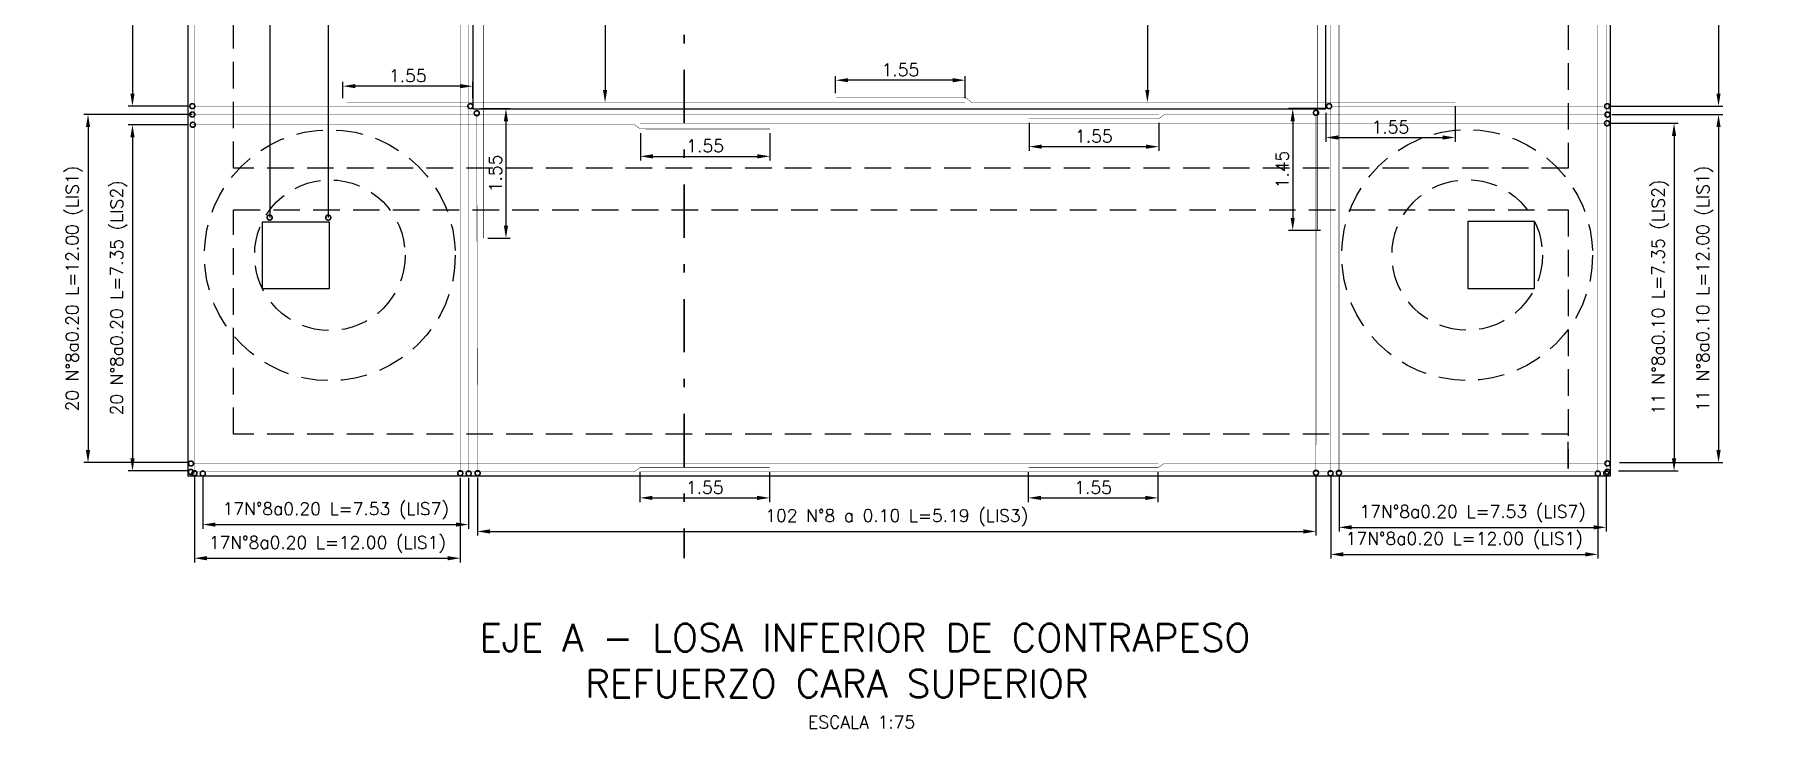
# Model space of a CAD drawing. Header units: metres. Extents: x 1080427 to 1081241, y 976768 to 977191.
# Drawn here: x 1080757.73 to 1080778.43, y 977027.81 to 977036.1 of the extents above; entities that cross this region are included whole.
import ezdxf

# ---------------------------------------------------------------- set-up
doc = ezdxf.new("R2010")
doc.units = ezdxf.units.M
doc.header["$LTSCALE"] = 25.4
doc.linetypes.add('DASHDOT', pattern=[1, 0.5, -0.25, 0, -0.25])
doc.linetypes.add('HIDDEN', pattern=[0.375, 0.25, -0.125])
for name, color, linetype in [('CONTRAPESO', 3, 'Continuous'), ('DIMCONTRAPESO', 1, 'Continuous'), ('PROY', 9, 'HIDDEN'), ('REF', 6, 'Continuous'), ('REF H', 6, 'Continuous'), ('REGL175', 7, 'Continuous')]:
    doc.layers.add(name, color=color, linetype=linetype)
doc.layers.add('COTA', color=1, linetype='Continuous', lineweight=30)
doc.layers.add('EJECONTRAPESO', color=41, linetype='DASHDOT', lineweight=30)
doc.styles.add('romans', font='romans.shx')
doc.dimstyles.new('Copy 75', dxfattribs={"dimtxt": 0.15, "dimasz": 0.15, "dimexe": 0.05, "dimexo": 0.05, "dimgap": 0.05, "dimtad": 1, "dimzin": 0, "dimdsep": 46, "dimtxsty": 'romans', "dimcen": 0.002, "dimclrd": 1, "dimclre": 1, "dimclrt": 3, "dimadec": 4, "dimazin": 0, "dimtfac": 1, "dimtofl": 0, "dimtmove": 1, "dimatfit": 3, "dimfxl": 1, "dimtolj": 1, "dimtzin": 0, "dimarcsym": 1})

# ---------------------------------------------------------------- blocks, each defined once
blk = doc.blocks.new('e1')
at = {"layer": 'REF', "ltscale": 0.1, "const_width": 0.005}
blk.add_lwpolyline([(1080763.084, 977044.369), (1080763.084, 977048.654)], dxfattribs=at)
at = {"layer": 'REF H', "ltscale": 0.1, "const_width": 0.06}
for points in [[(1080763.075, 977048.662, -1), (1080763.094, 977048.662, -1)], [(1080763.075, 977044.36, -1), (1080763.094, 977044.36, -1)]]:
    blk.add_lwpolyline(points, format="xyb", close=True, dxfattribs=at)
blk = doc.blocks.new('*D806')
at = {"layer": 'Defpoints', "color": 0, "transparency": 16777216}
for p in [(1080764.97, 977030.928), (1080766.52, 977030.928), (1080766.52, 977030.567)]:
    blk.add_point(p, dxfattribs=at)
at = {"layer": 'DIMCONTRAPESO', "color": 1, "lineweight": -2, "transparency": 16777216}
for p, q in [((1080764.97, 977030.878), (1080764.97, 977030.517)), ((1080766.52, 977030.878), (1080766.52, 977030.517)), ((1080765.12, 977030.567), (1080766.37, 977030.567))]:
    blk.add_line(p, q, dxfattribs=at)
at = {"layer": 'DIMCONTRAPESO', "color": 1, "transparency": 16777216}
for points in [[(1080765.12, 977030.592), (1080765.12, 977030.542), (1080764.97, 977030.567)], [(1080766.37, 977030.592), (1080766.37, 977030.542), (1080766.52, 977030.567)]]:
    blk.add_solid(points, dxfattribs=at)
at = {"layer": 'DIMCONTRAPESO', "color": 3, "transparency": 16777216, "insert": (1080765.745, 977030.692), "char_height": 0.15, "attachment_point": 5, "style": 'romans'}
blk.add_mtext('\\A1;1.55', dxfattribs=at)
blk = doc.blocks.new('*D802')
at = {"layer": 'Defpoints', "color": 0, "transparency": 16777216}
for p in [(1080769.614, 977030.928), (1080771.164, 977030.928), (1080771.164, 977030.567)]:
    blk.add_point(p, dxfattribs=at)
at = {"layer": 'DIMCONTRAPESO', "color": 1, "lineweight": -2, "transparency": 16777216}
for p, q in [((1080769.614, 977030.878), (1080769.614, 977030.517)), ((1080771.164, 977030.878), (1080771.164, 977030.517)), ((1080769.764, 977030.567), (1080771.014, 977030.567))]:
    blk.add_line(p, q, dxfattribs=at)
at = {"layer": 'DIMCONTRAPESO', "color": 1, "transparency": 16777216}
for points in [[(1080769.764, 977030.592), (1080769.764, 977030.542), (1080769.614, 977030.567)], [(1080771.014, 977030.592), (1080771.014, 977030.542), (1080771.164, 977030.567)]]:
    blk.add_solid(points, dxfattribs=at)
at = {"layer": 'DIMCONTRAPESO', "color": 3, "transparency": 16777216, "insert": (1080770.389, 977030.692), "char_height": 0.15, "attachment_point": 5, "style": 'romans'}
blk.add_mtext('\\A1;1.55', dxfattribs=at)
blk = doc.blocks.new('*D804')
at = {"layer": 'Defpoints', "color": 0, "transparency": 16777216}
for p in [(1080763.027, 977030.86), (1080773.054, 977030.867), (1080773.054, 977030.166)]:
    blk.add_point(p, dxfattribs=at)
at = {"layer": 'DIMCONTRAPESO', "color": 1, "lineweight": -2, "transparency": 16777216}
for p, q in [((1080763.027, 977030.81), (1080763.027, 977030.116)), ((1080773.054, 977030.817), (1080773.054, 977030.116)), ((1080763.177, 977030.166), (1080772.904, 977030.166))]:
    blk.add_line(p, q, dxfattribs=at)
at = {"layer": 'DIMCONTRAPESO', "color": 1, "transparency": 16777216}
for points in [[(1080763.177, 977030.191), (1080763.177, 977030.141), (1080763.027, 977030.166)], [(1080772.904, 977030.191), (1080772.904, 977030.141), (1080773.054, 977030.166)]]:
    blk.add_solid(points, dxfattribs=at)
at = {"layer": 'DIMCONTRAPESO', "color": 3, "transparency": 16777216, "insert": (1080768.041, 977030.33), "char_height": 0.15, "attachment_point": 5, "style": 'romans'}
blk.add_mtext('\\A1;102 N°8 a 0.10 L=5.19 (LIS3) ', dxfattribs=at)
blk = doc.blocks.new('*D816')
at = {"layer": 'Defpoints', "color": 0, "transparency": 16777216}
for p in [(1080759.617, 977043.579), (1080758.902, 977035.249), (1080759.618, 977035.249)]:
    blk.add_point(p, dxfattribs=at)
at = {"layer": 'DIMCONTRAPESO', "color": 1, "lineweight": -2, "transparency": 16777216}
for p, q in [((1080759.567, 977043.579), (1080758.852, 977043.579)), ((1080758.902, 977043.429), (1080758.902, 977035.399)), ((1080759.568, 977035.249), (1080758.852, 977035.249))]:
    blk.add_line(p, q, dxfattribs=at)
at = {"layer": 'DIMCONTRAPESO', "color": 1, "transparency": 16777216}
for points in [[(1080758.877, 977043.429), (1080758.927, 977043.429), (1080758.902, 977043.579)], [(1080758.877, 977035.399), (1080758.927, 977035.399), (1080758.902, 977035.249)]]:
    blk.add_solid(points, dxfattribs=at)
at = {"layer": 'DIMCONTRAPESO', "color": 3, "transparency": 16777216, "insert": (1080758.738, 977039.414), "char_height": 0.15, "attachment_point": 5, "rotation": 90, "style": 'romans'}
blk.add_mtext('\\A1;84 N°8 a 0.10 L=4.20 (LIS4) ', dxfattribs=at)
blk = doc.blocks.new('*D818')
at = {"layer": 'Defpoints', "color": 0, "transparency": 16777216}
for p in [(1080759.665, 977035.149), (1080758.37, 977030.989), (1080759.604, 977030.989)]:
    blk.add_point(p, dxfattribs=at)
at = {"layer": 'DIMCONTRAPESO', "color": 1, "lineweight": -2, "transparency": 16777216}
for p, q in [((1080759.615, 977035.149), (1080758.32, 977035.149)), ((1080758.37, 977034.999), (1080758.37, 977031.139)), ((1080759.554, 977030.989), (1080758.32, 977030.989))]:
    blk.add_line(p, q, dxfattribs=at)
at = {"layer": 'DIMCONTRAPESO', "color": 1, "transparency": 16777216}
for points in [[(1080758.345, 977034.999), (1080758.395, 977034.999), (1080758.37, 977035.149)], [(1080758.345, 977031.139), (1080758.395, 977031.139), (1080758.37, 977030.989)]]:
    blk.add_solid(points, dxfattribs=at)
at = {"layer": 'DIMCONTRAPESO', "color": 3, "transparency": 16777216, "insert": (1080758.206, 977033.069), "char_height": 0.15, "attachment_point": 5, "rotation": 90, "style": 'romans'}
blk.add_mtext('\\A1;20 N°8a0.20 L=12.00 (LIS1) ', dxfattribs=at)
blk = doc.blocks.new('*D817')
at = {"layer": 'Defpoints', "color": 0, "transparency": 16777216}
for p in [(1080759.623, 977035.026), (1080758.902, 977030.889), (1080759.617, 977030.889)]:
    blk.add_point(p, dxfattribs=at)
at = {"layer": 'DIMCONTRAPESO', "color": 1, "lineweight": -2, "transparency": 16777216}
for p, q in [((1080759.573, 977035.026), (1080758.852, 977035.026)), ((1080758.902, 977034.876), (1080758.902, 977031.039)), ((1080759.567, 977030.889), (1080758.852, 977030.889))]:
    blk.add_line(p, q, dxfattribs=at)
at = {"layer": 'DIMCONTRAPESO', "color": 1, "transparency": 16777216}
for points in [[(1080758.877, 977034.876), (1080758.927, 977034.876), (1080758.902, 977035.026)], [(1080758.877, 977031.039), (1080758.927, 977031.039), (1080758.902, 977030.889)]]:
    blk.add_solid(points, dxfattribs=at)
at = {"layer": 'DIMCONTRAPESO', "color": 3, "transparency": 16777216, "insert": (1080758.738, 977032.958), "char_height": 0.15, "attachment_point": 5, "rotation": 90, "style": 'romans'}
blk.add_mtext('\\A1;20 N°8a0.20 L=7.35 (LIS2) ', dxfattribs=at)
blk = doc.blocks.new('*D819')
at = {"layer": 'Defpoints', "color": 0, "transparency": 16777216}
for p in [(1080776.62, 977043.576), (1080776.502, 977035.248), (1080777.868, 977035.248)]:
    blk.add_point(p, dxfattribs=at)
at = {"layer": 'DIMCONTRAPESO', "color": 1, "lineweight": -2, "transparency": 16777216}
for p, q in [((1080776.67, 977043.576), (1080777.918, 977043.576)), ((1080777.868, 977043.426), (1080777.868, 977035.398)), ((1080776.552, 977035.248), (1080777.918, 977035.248))]:
    blk.add_line(p, q, dxfattribs=at)
at = {"layer": 'DIMCONTRAPESO', "color": 1, "transparency": 16777216}
for points in [[(1080777.843, 977043.426), (1080777.893, 977043.426), (1080777.868, 977043.576)], [(1080777.843, 977035.398), (1080777.893, 977035.398), (1080777.868, 977035.248)]]:
    blk.add_solid(points, dxfattribs=at)
at = {"layer": 'DIMCONTRAPESO', "color": 3, "transparency": 16777216, "insert": (1080777.703, 977039.412), "char_height": 0.15, "attachment_point": 5, "rotation": 90, "style": 'romans'}
blk.add_mtext('\\A1;84 N°8 a 0.10 L=4.20 (LIS4) ', dxfattribs=at)
blk = doc.blocks.new('*D820')
at = {"layer": 'Defpoints', "color": 0, "transparency": 16777216}
for p in [(1080776.54, 977035.149), (1080776.634, 977030.989), (1080777.868, 977030.989)]:
    blk.add_point(p, dxfattribs=at)
at = {"layer": 'DIMCONTRAPESO', "color": 1, "lineweight": -2, "transparency": 16777216}
for p, q in [((1080776.59, 977035.149), (1080777.918, 977035.149)), ((1080777.868, 977034.999), (1080777.868, 977031.139)), ((1080776.684, 977030.989), (1080777.918, 977030.989))]:
    blk.add_line(p, q, dxfattribs=at)
at = {"layer": 'DIMCONTRAPESO', "color": 1, "transparency": 16777216}
for points in [[(1080777.843, 977034.999), (1080777.893, 977034.999), (1080777.868, 977035.149)], [(1080777.843, 977031.139), (1080777.893, 977031.139), (1080777.868, 977030.989)]]:
    blk.add_solid(points, dxfattribs=at)
at = {"layer": 'DIMCONTRAPESO', "color": 3, "transparency": 16777216, "insert": (1080777.704, 977033.069), "char_height": 0.15, "attachment_point": 5, "rotation": 90, "style": 'romans'}
blk.add_mtext('\\A1;11 N°8a0.10 L=12.00 (LIS1) ', dxfattribs=at)
blk = doc.blocks.new('*D821')
at = {"layer": 'Defpoints', "color": 0, "transparency": 16777216}
for p in [(1080776.535, 977035.044), (1080776.621, 977030.889), (1080777.336, 977030.889)]:
    blk.add_point(p, dxfattribs=at)
at = {"layer": 'DIMCONTRAPESO', "color": 1, "lineweight": -2, "transparency": 16777216}
for p, q in [((1080776.585, 977035.044), (1080777.386, 977035.044)), ((1080777.336, 977034.894), (1080777.336, 977031.039)), ((1080776.671, 977030.889), (1080777.386, 977030.889))]:
    blk.add_line(p, q, dxfattribs=at)
at = {"layer": 'DIMCONTRAPESO', "color": 1, "transparency": 16777216}
for points in [[(1080777.311, 977034.894), (1080777.361, 977034.894), (1080777.336, 977035.044)], [(1080777.311, 977031.039), (1080777.361, 977031.039), (1080777.336, 977030.889)]]:
    blk.add_solid(points, dxfattribs=at)
at = {"layer": 'DIMCONTRAPESO', "color": 3, "transparency": 16777216, "insert": (1080777.172, 977032.967), "char_height": 0.15, "attachment_point": 5, "rotation": 90, "style": 'romans'}
blk.add_mtext('\\A1;11 N°8a0.10 L=7.35 (LIS2) ', dxfattribs=at)
blk = doc.blocks.new('*D923')
at = {"layer": 'Defpoints', "color": 0, "transparency": 16777216}
for p in [(1080763.024, 977035.219), (1080763.101, 977033.671), (1080763.368, 977033.671)]:
    blk.add_point(p, dxfattribs=at)
at = {"layer": 'DIMCONTRAPESO', "color": 1, "lineweight": -2, "transparency": 16777216}
for p, q in [((1080763.074, 977035.219), (1080763.418, 977035.219)), ((1080763.368, 977035.069), (1080763.368, 977033.821)), ((1080763.151, 977033.671), (1080763.418, 977033.671))]:
    blk.add_line(p, q, dxfattribs=at)
at = {"layer": 'DIMCONTRAPESO', "color": 1, "transparency": 16777216}
for points in [[(1080763.343, 977035.069), (1080763.393, 977035.069), (1080763.368, 977035.219)], [(1080763.343, 977033.821), (1080763.393, 977033.821), (1080763.368, 977033.671)]]:
    blk.add_solid(points, dxfattribs=at)
at = {"layer": 'DIMCONTRAPESO', "color": 3, "transparency": 16777216, "insert": (1080763.243, 977034.445), "char_height": 0.15, "attachment_point": 5, "rotation": 90, "style": 'romans'}
blk.add_mtext('\\A1;1.55', dxfattribs=at)
blk = doc.blocks.new('*D924')
at = {"layer": 'Defpoints', "color": 0, "transparency": 16777216}
for p in [(1080773.212, 977035.219), (1080772.776, 977033.764), (1080773.159, 977033.764)]:
    blk.add_point(p, dxfattribs=at)
at = {"layer": 'DIMCONTRAPESO', "color": 1, "lineweight": -2, "transparency": 16777216}
for p, q in [((1080773.162, 977035.219), (1080772.726, 977035.219)), ((1080772.776, 977035.069), (1080772.776, 977033.914)), ((1080773.109, 977033.764), (1080772.726, 977033.764))]:
    blk.add_line(p, q, dxfattribs=at)
at = {"layer": 'DIMCONTRAPESO', "color": 1, "transparency": 16777216}
for points in [[(1080772.751, 977035.069), (1080772.801, 977035.069), (1080772.776, 977035.219)], [(1080772.751, 977033.914), (1080772.801, 977033.914), (1080772.776, 977033.764)]]:
    blk.add_solid(points, dxfattribs=at)
at = {"layer": 'DIMCONTRAPESO', "color": 3, "transparency": 16777216, "insert": (1080772.651, 977034.491), "char_height": 0.15, "attachment_point": 5, "rotation": 90, "style": 'romans'}
blk.add_mtext('\\A1;1.45', dxfattribs=at)
blk = doc.blocks.new('*D928')
at = {"layer": 'COTA', "color": 1, "lineweight": -2, "transparency": 16777216}
for p, q in [((1080761.418, 977035.343), (1080761.418, 977035.538)), ((1080762.97, 977035.343), (1080762.97, 977035.538)), ((1080762.82, 977035.488), (1080761.568, 977035.488))]:
    blk.add_line(p, q, dxfattribs=at)
at = {"layer": 'COTA', "color": 1, "transparency": 16777216}
for points in [[(1080761.568, 977035.513), (1080761.568, 977035.463), (1080761.418, 977035.488)], [(1080762.82, 977035.513), (1080762.82, 977035.463), (1080762.97, 977035.488)]]:
    blk.add_solid(points, dxfattribs=at)
at = {"layer": 'Defpoints', "color": 0, "transparency": 16777216}
for p in [(1080761.418, 977035.488), (1080761.418, 977035.293), (1080762.97, 977035.293)]:
    blk.add_point(p, dxfattribs=at)
at = {"layer": 'COTA', "color": 3, "transparency": 16777216, "insert": (1080762.194, 977035.613), "char_height": 0.15, "attachment_point": 5, "style": 'romans'}
blk.add_mtext('\\A1;1.55', dxfattribs=at)
blk = doc.blocks.new('*D929')
at = {"layer": 'COTA', "color": 1, "lineweight": -2, "transparency": 16777216}
for p, q in [((1080773.17, 977035.169), (1080773.17, 977034.824)), ((1080774.718, 977035.243), (1080774.718, 977034.824)), ((1080773.32, 977034.874), (1080774.568, 977034.874))]:
    blk.add_line(p, q, dxfattribs=at)
at = {"layer": 'COTA', "color": 1, "transparency": 16777216}
for points in [[(1080773.32, 977034.899), (1080773.32, 977034.849), (1080773.17, 977034.874)], [(1080774.568, 977034.899), (1080774.568, 977034.849), (1080774.718, 977034.874)]]:
    blk.add_solid(points, dxfattribs=at)
at = {"layer": 'Defpoints', "color": 0, "transparency": 16777216}
for p in [(1080773.17, 977035.219), (1080774.718, 977035.293), (1080774.718, 977034.874)]:
    blk.add_point(p, dxfattribs=at)
at = {"layer": 'COTA', "color": 3, "transparency": 16777216, "insert": (1080773.944, 977034.999), "char_height": 0.15, "attachment_point": 5, "style": 'romans'}
blk.add_mtext('\\A1;1.55', dxfattribs=at)
blk = doc.blocks.new('E2')
at = {"layer": 'REF', "ltscale": 0.1, "const_width": 0.005}
blk.add_lwpolyline([(1080759.636, 977034.558), (1080762.933, 977034.558)], dxfattribs=at)
at = {"layer": 'REF H', "ltscale": 0.1, "const_width": 0.06}
for points in [[(1080759.608, 977034.558, 1), (1080759.627, 977034.558, 1)], [(1080762.933, 977034.558, 1), (1080762.952, 977034.558, 1)]]:
    blk.add_lwpolyline(points, format="xyb", close=True, dxfattribs=at)
blk = doc.blocks.new('*D938')
at = {"layer": 'COTA', "color": 1, "lineweight": -2, "transparency": 16777216}
blk.add_line((1080771.038, 977043.383), (1080771.038, 977035.443), dxfattribs=at)
at = {"layer": 'COTA', "color": 1, "transparency": 16777216}
for points in [[(1080771.013, 977043.383), (1080771.063, 977043.383), (1080771.038, 977043.533)], [(1080771.013, 977035.443), (1080771.063, 977035.443), (1080771.038, 977035.293)]]:
    blk.add_solid(points, dxfattribs=at)
at = {"layer": 'Defpoints', "color": 0, "transparency": 16777216}
for p in [(1080771.038, 977043.533), (1080771.038, 977035.293), (1080771.038, 977035.293)]:
    blk.add_point(p, dxfattribs=at)
at = {"layer": 'COTA', "color": 3, "transparency": 16777216, "insert": (1080770.874, 977039.413), "char_height": 0.15, "attachment_point": 5, "rotation": 90, "style": 'romans'}
blk.add_mtext('\\A1;83 N°8 a 0.10 L=7.45 (LIS5) ', dxfattribs=at)
blk = doc.blocks.new('*D940')
at = {"layer": 'COTA', "color": 1, "lineweight": -2, "transparency": 16777216}
blk.add_line((1080764.553, 977043.383), (1080764.553, 977035.443), dxfattribs=at)
at = {"layer": 'COTA', "color": 1, "transparency": 16777216}
for points in [[(1080764.528, 977043.383), (1080764.578, 977043.383), (1080764.553, 977043.533)], [(1080764.528, 977035.443), (1080764.578, 977035.443), (1080764.553, 977035.293)]]:
    blk.add_solid(points, dxfattribs=at)
at = {"layer": 'Defpoints', "color": 0, "transparency": 16777216}
for p in [(1080764.553, 977043.533), (1080764.553, 977035.293), (1080764.553, 977035.293)]:
    blk.add_point(p, dxfattribs=at)
at = {"layer": 'COTA', "color": 3, "transparency": 16777216, "insert": (1080764.389, 977039.413), "char_height": 0.15, "attachment_point": 5, "rotation": 90, "style": 'romans'}
blk.add_mtext('\\A1;83 N°8 a 0.10 L=7.45 (LIS5) ', dxfattribs=at)
blk = doc.blocks.new('*D941')
at = {"layer": 'COTA', "color": 1, "lineweight": -2, "transparency": 16777216}
for p, q in [((1080764.975, 977034.926), (1080764.975, 977034.599)), ((1080766.525, 977034.926), (1080766.525, 977034.599)), ((1080765.125, 977034.649), (1080766.375, 977034.649))]:
    blk.add_line(p, q, dxfattribs=at)
at = {"layer": 'COTA', "color": 1, "transparency": 16777216}
for points in [[(1080765.125, 977034.674), (1080765.125, 977034.624), (1080764.975, 977034.649)], [(1080766.375, 977034.674), (1080766.375, 977034.624), (1080766.525, 977034.649)]]:
    blk.add_solid(points, dxfattribs=at)
at = {"layer": 'Defpoints', "color": 0, "transparency": 16777216}
for p in [(1080764.975, 977034.976), (1080766.525, 977034.976), (1080766.525, 977034.649)]:
    blk.add_point(p, dxfattribs=at)
at = {"layer": 'COTA', "color": 3, "transparency": 16777216, "insert": (1080765.75, 977034.774), "char_height": 0.15, "attachment_point": 5, "style": 'romans'}
blk.add_mtext('\\A1;1.55', dxfattribs=at)
blk = doc.blocks.new('*D942')
at = {"layer": 'COTA', "color": 1, "lineweight": -2, "transparency": 16777216}
for p, q in [((1080769.623, 977035.048), (1080769.623, 977034.715)), ((1080771.173, 977035.049), (1080771.173, 977034.715)), ((1080769.773, 977034.765), (1080771.023, 977034.765))]:
    blk.add_line(p, q, dxfattribs=at)
at = {"layer": 'COTA', "color": 1, "transparency": 16777216}
for points in [[(1080769.773, 977034.79), (1080769.773, 977034.74), (1080769.623, 977034.765)], [(1080771.023, 977034.79), (1080771.023, 977034.74), (1080771.173, 977034.765)]]:
    blk.add_solid(points, dxfattribs=at)
at = {"layer": 'Defpoints', "color": 0, "transparency": 16777216}
for p in [(1080769.623, 977035.098), (1080771.173, 977035.099), (1080771.173, 977034.765)]:
    blk.add_point(p, dxfattribs=at)
at = {"layer": 'COTA', "color": 3, "transparency": 16777216, "insert": (1080770.398, 977034.89), "char_height": 0.15, "attachment_point": 5, "style": 'romans'}
blk.add_mtext('\\A1;1.55', dxfattribs=at)
blk = doc.blocks.new('*D944')
at = {"layer": 'COTA', "color": 1, "lineweight": -2, "transparency": 16777216}
for p, q in [((1080767.31, 977035.403), (1080767.31, 977035.609)), ((1080768.71, 977035.559), (1080767.46, 977035.559)), ((1080768.86, 977035.343), (1080768.86, 977035.609))]:
    blk.add_line(p, q, dxfattribs=at)
at = {"layer": 'COTA', "color": 1, "transparency": 16777216}
for points in [[(1080767.46, 977035.584), (1080767.46, 977035.534), (1080767.31, 977035.559)], [(1080768.71, 977035.584), (1080768.71, 977035.534), (1080768.86, 977035.559)]]:
    blk.add_solid(points, dxfattribs=at)
at = {"layer": 'Defpoints', "color": 0, "transparency": 16777216}
for p in [(1080767.31, 977035.559), (1080767.31, 977035.353), (1080768.86, 977035.293)]:
    blk.add_point(p, dxfattribs=at)
at = {"layer": 'COTA', "color": 3, "transparency": 16777216, "insert": (1080768.085, 977035.684), "char_height": 0.15, "attachment_point": 5, "style": 'romans'}
blk.add_mtext('\\A1;1.55', dxfattribs=at)
blk = doc.blocks.new('*D950')
at = {"layer": 'COTA', "color": 1, "lineweight": -2, "transparency": 16777216}
for p, q in [((1080759.743, 977030.825), (1080759.743, 977030.198)), ((1080762.921, 977030.808), (1080762.921, 977030.198)), ((1080759.893, 977030.248), (1080762.771, 977030.248))]:
    blk.add_line(p, q, dxfattribs=at)
at = {"layer": 'COTA', "color": 1, "transparency": 16777216}
for points in [[(1080759.893, 977030.273), (1080759.893, 977030.223), (1080759.743, 977030.248)], [(1080762.771, 977030.273), (1080762.771, 977030.223), (1080762.921, 977030.248)]]:
    blk.add_solid(points, dxfattribs=at)
at = {"layer": 'Defpoints', "color": 0, "transparency": 16777216}
for p in [(1080759.743, 977030.875), (1080762.921, 977030.858), (1080762.921, 977030.248)]:
    blk.add_point(p, dxfattribs=at)
at = {"layer": 'COTA', "color": 3, "transparency": 16777216, "insert": (1080761.332, 977030.413), "char_height": 0.15, "attachment_point": 5, "rotation": 359.9992, "style": 'romans'}
blk.add_mtext('\\A1;17N°8a0.20 L=7.53 (LIS7) ', dxfattribs=at)
blk = doc.blocks.new('*D951')
at = {"layer": 'COTA', "color": 1, "lineweight": -2, "transparency": 16777216}
for p, q in [((1080759.643, 977030.821), (1080759.643, 977029.796)), ((1080762.821, 977030.807), (1080762.821, 977029.796)), ((1080759.793, 977029.846), (1080762.671, 977029.846))]:
    blk.add_line(p, q, dxfattribs=at)
at = {"layer": 'COTA', "color": 1, "transparency": 16777216}
for points in [[(1080759.793, 977029.871), (1080759.793, 977029.821), (1080759.643, 977029.846)], [(1080762.671, 977029.871), (1080762.671, 977029.821), (1080762.821, 977029.846)]]:
    blk.add_solid(points, dxfattribs=at)
at = {"layer": 'Defpoints', "color": 0, "transparency": 16777216}
for p in [(1080759.643, 977030.871), (1080762.821, 977030.857), (1080762.821, 977029.846)]:
    blk.add_point(p, dxfattribs=at)
at = {"layer": 'COTA', "color": 3, "transparency": 16777216, "insert": (1080761.232, 977030.01), "char_height": 0.15, "attachment_point": 5, "rotation": 359.9992, "style": 'romans'}
blk.add_mtext('\\A1;17N°8a0.20 L=12.00 (LIS1) ', dxfattribs=at)
blk = doc.blocks.new('*D948')
at = {"layer": 'COTA', "color": 1, "lineweight": -2, "transparency": 16777216}
for p, q in [((1080773.33, 977030.823), (1080773.33, 977030.165)), ((1080776.524, 977030.821), (1080776.524, 977030.165)), ((1080773.48, 977030.215), (1080776.374, 977030.215))]:
    blk.add_line(p, q, dxfattribs=at)
at = {"layer": 'COTA', "color": 1, "transparency": 16777216}
for points in [[(1080773.48, 977030.24), (1080773.48, 977030.19), (1080773.33, 977030.215)], [(1080776.374, 977030.24), (1080776.374, 977030.19), (1080776.524, 977030.215)]]:
    blk.add_solid(points, dxfattribs=at)
at = {"layer": 'Defpoints', "color": 0, "transparency": 16777216}
for p in [(1080773.33, 977030.873), (1080776.524, 977030.871), (1080776.524, 977030.215)]:
    blk.add_point(p, dxfattribs=at)
at = {"layer": 'COTA', "color": 3, "transparency": 16777216, "insert": (1080774.927, 977030.379), "char_height": 0.15, "attachment_point": 5, "rotation": 359.9992, "style": 'romans'}
blk.add_mtext('\\A1;17N°8a0.20 L=7.53 (LIS7) ', dxfattribs=at)
blk = doc.blocks.new('*D949')
at = {"layer": 'COTA', "color": 1, "lineweight": -2, "transparency": 16777216}
for p, q in [((1080773.23, 977030.82), (1080773.23, 977029.842)), ((1080776.424, 977030.825), (1080776.424, 977029.842)), ((1080773.38, 977029.892), (1080776.274, 977029.892))]:
    blk.add_line(p, q, dxfattribs=at)
at = {"layer": 'COTA', "color": 1, "transparency": 16777216}
for points in [[(1080773.38, 977029.917), (1080773.38, 977029.867), (1080773.23, 977029.892)], [(1080776.274, 977029.917), (1080776.274, 977029.867), (1080776.424, 977029.892)]]:
    blk.add_solid(points, dxfattribs=at)
at = {"layer": 'Defpoints', "color": 0, "transparency": 16777216}
for p in [(1080773.23, 977030.87), (1080776.424, 977030.875), (1080776.424, 977029.892)]:
    blk.add_point(p, dxfattribs=at)
at = {"layer": 'COTA', "color": 3, "transparency": 16777216, "insert": (1080774.827, 977030.056), "char_height": 0.15, "attachment_point": 5, "rotation": 359.9992, "style": 'romans'}
blk.add_mtext('\\A1;17N°8a0.20 L=12.00 (LIS1) ', dxfattribs=at)

msp = doc.modelspace()

# ---------------------------------------------------------------- linework, layer by layer
at = {"layer": 'CONTRAPESO'}
for points in [[(1080759.567636, 977048.00955), (1080759.567636, 977048.00955), (1080776.570363, 977048.00955), (1080776.570411, 977030.828405), (1080759.56768, 977030.828405), (1080759.567636, 977048.00955)], [(1080773.168799, 977043.623897), (1080762.970398, 977043.624446), (1080762.970398, 977035.218597), (1080773.170171, 977035.218597), (1080773.168799, 977043.623897)]]:
    msp.add_lwpolyline(points, dxfattribs=at)
for points in [[(1080760.45546, 977033.867248), (1080761.25546, 977033.867248), (1080761.25546, 977033.067248), (1080760.45546, 977033.067248)], [(1080775.668415, 977033.869551), (1080774.868415, 977033.869551), (1080774.868415, 977033.069551), (1080775.668415, 977033.069551)]]:
    msp.add_lwpolyline(points, close=True, dxfattribs=at)
at = {"layer": 'EJECONTRAPESO', "ltscale": 0.05}
msp.add_lwpolyline([(1080765.497552, 977049.38197), (1080765.497599, 977029.844956)], dxfattribs=at)
at = {"layer": 'PROY', "color": 252, "ltscale": 0.05}
msp.add_lwpolyline([(1080759.567636, 977048.00955), (1080776.570367, 977048.00955), (1080776.570367, 977030.827608), (1080759.567636, 977030.828608)], close=True, dxfattribs=at)
at = {"layer": 'PROY', "color": 250, "ltscale": 0.05}
msp.add_lwpolyline([(1080760.110367, 977034.508608), (1080760.110367, 977044.334456), (1080776.070367, 977044.334456), (1080776.070367, 977034.508608)], close=True, dxfattribs=at)
msp.add_lwpolyline([(1080776.070367, 977030.918154), (1080776.070367, 977031.328108), (1080760.110367, 977031.328108), (1080760.110367, 977034.008608), (1080776.070367, 977034.008608), (1080776.070367, 977030.918154)], dxfattribs=at)
for centre, radius in [((1080761.261686, 977033.467248), 1.5), ((1080774.862189, 977033.469551), 1.5), ((1080761.261686, 977033.467248), 0.9), ((1080774.862189, 977033.469551), 0.9)]:
    msp.add_circle(centre, radius, dxfattribs=at)
at = {"layer": 'REF', "ltscale": 0.1}
for p, q in [((1080760.542401, 977044.866327), (1080760.54239, 977033.917248)), ((1080761.242703, 977044.866318), (1080761.242692, 977033.917239))]:
    msp.add_line(p, q, dxfattribs=at)
at = {"layer": 'REF', "ltscale": 0.1, "const_width": 0.005}
for points in [[(1080773.070466, 977045.169988), (1080773.070466, 977034.482764), (1080773.070466, 977033.763713)], [(1080762.921132, 977030.869893), (1080762.921085, 977041.619083)], [(1080773.230857, 977030.869893), (1080773.230905, 977041.619083)], [(1080776.424392, 977030.869893), (1080776.42444, 977041.619083)], [(1080763.178425, 977040.216158), (1080763.178766, 977038.666378), (1080763.100868, 977038.595475), (1080763.101355, 977033.670622)], [(1080762.870065, 977038.764301), (1080762.870406, 977037.214521), (1080762.820516, 977037.143617), (1080762.821135, 977030.878608)], [(1080773.280027, 977038.764301), (1080773.279686, 977037.214521), (1080773.329577, 977037.143617), (1080773.328958, 977030.878608)], [(1080776.47546, 977038.764301), (1080776.475119, 977037.214521), (1080776.525009, 977037.143617), (1080776.52439, 977030.878608)], [(1080759.709151, 977037.966451), (1080759.709492, 977036.416671), (1080759.642114, 977036.345768), (1080759.642733, 977030.080758)], [(1080767.314761, 977035.353425), (1080768.864629, 977035.35367), (1080768.935522, 977035.293377), (1080774.718992, 977035.293377)], [(1080759.622611, 977035.149084), (1080771.172614, 977035.148801)], [(1080761.460398, 977035.293377), (1080768.859695, 977035.293377)], [(1080769.622728, 977035.09847), (1080771.172596, 977035.098715), (1080771.243489, 977035.148622), (1080776.533947, 977035.148622)], [(1080766.525222, 977034.976145), (1080764.975354, 977034.97639), (1080764.904461, 977035.026296), (1080759.622608, 977035.026296)], [(1080776.535428, 977035.044453), (1080764.975336, 977035.04417)], [(1080759.617684, 977030.978689), (1080771.167687, 977030.978405)], [(1080769.6178, 977030.928254), (1080771.167669, 977030.928499), (1080771.238562, 977030.978405), (1080776.520414, 977030.978405)], [(1080766.520294, 977030.928254), (1080764.970426, 977030.928499), (1080764.899533, 977030.878405), (1080759.617681, 977030.878405)], [(1080776.543018, 977030.878689), (1080764.970408, 977030.878405)]]:
    msp.add_lwpolyline(points, dxfattribs=at)
at = {"layer": 'REF H', "ltscale": 0.1, "const_width": 0.06}
for points in [[(1080759.60776, 977035.149084, 1), (1080759.62681, 977035.149084, 1)], [(1080776.530256, 977035.148622, 1), (1080776.549306, 977035.148622, 1)], [(1080759.613083, 977035.026296, 1), (1080759.632133, 977035.026296, 1)], [(1080776.525903, 977035.044453, 1), (1080776.544953, 977035.044453, 1)], [(1080760.532865, 977033.917248, 1), (1080760.551915, 977033.917248, 1)], [(1080761.233167, 977033.917248, 1), (1080761.252217, 977033.917248, 1)], [(1080759.591734, 977030.978238, 1), (1080759.610784, 977030.978238, 1)], [(1080776.530303, 977030.978405, 1), (1080776.549353, 977030.978405, 1)], [(1080759.590625, 977030.877632, 1), (1080759.609675, 977030.877632, 1)], [(1080759.633208, 977030.862091, 1), (1080759.652258, 977030.862091, 1)], [(1080759.733218, 977030.858211, -1), (1080759.752268, 977030.858211, -1)], [(1080762.812066, 977030.862091, 1), (1080762.831116, 977030.862091, 1)], [(1080762.912454, 977030.858211, -1), (1080762.931504, 977030.858211, -1)], [(1080773.237771, 977030.861918, 1), (1080773.218721, 977030.861918, 1)], [(1080773.338159, 977030.865798, -1), (1080773.319109, 977030.865798, -1)], [(1080776.433905, 977030.858211, 1), (1080776.414855, 977030.858211, 1)], [(1080776.533915, 977030.862091, -1), (1080776.514865, 977030.862091, -1)], [(1080776.530306, 977030.878687, 1), (1080776.549356, 977030.878687, 1)]]:
    msp.add_lwpolyline(points, format="xyb", close=True, dxfattribs=at)

# ---------------------------------------------------------------- block references
at = {"layer": 'COTA', "color": 2}
for p in [(0, 0.690451), (13.593738, 0.690489)]:
    msp.add_blockref('E2', p, dxfattribs=at)
at = {"layer": 'DIMCONTRAPESO', "color": 2, "xscale": -1}
for p, rotation in [((-2274.670387, 1951557.554842), 180.1335595655922), ((108.466161, 1954188.469835), 179.9942243322539)]:
    msp.add_blockref('e1', p, dxfattribs=dict(at, rotation=rotation))

# ---------------------------------------------------------------- texts
at = {"layer": 'REGL175', "insert": (1080761.368024, 977029.062713), "char_height": 0.33, "width": 12.63271454, "attachment_point": 1, "style": 'romans'}
msp.add_mtext('\\pi1.6815;{\\C0;EJE A - LOSA INFERIOR DE CONTRAPESO\\P\\pi2.9456;REFUERZO CARA SUPERIOR\\P\\pi5.6128;\\H0.45455x;\\C3;ESCALA 1:75}', dxfattribs=at)

# ---------------------------------------------------------------- dimensions: what is measured, and where the dimension line sits
at = {"layer": 'COTA', "color": 2}
for base, p1, p2, angle, text, picture, middle in [((1080764.553284, 977035.293377), (1080764.553284, 977043.532898), (1080764.553284, 977035.293377), 90, '83 N°8 a 0.10 L=7.45 (LIS5) ', '*D940', (1080764.388998, 977039.413137)), ((1080771.038053, 977035.293377), (1080771.038053, 977043.532898), (1080771.038053, 977035.293377), 90, '83 N°8 a 0.10 L=7.45 (LIS5) ', '*D938', (1080770.873767, 977039.413137)), ((1080762.920975, 977030.248236), (1080759.742567, 977030.874817), (1080762.920984, 977030.85812), 359.9992122, '17N°8a0.20 L=7.53 (LIS7) ', '*D950', (1080761.331769, 977030.412543)), ((1080776.524302, 977030.214884), (1080773.329785, 977030.873395), (1080776.524311, 977030.870706), 359.9992122, '17N°8a0.20 L=7.53 (LIS7) ', '*D948', (1080774.927041, 977030.379192))]:
    dim = msp.add_linear_dim(base=base, p1=p1, p2=p2, angle=angle, text=text, dimstyle='Copy 75', dxfattribs=at)
    dim.commit()
    dim.dimension.update_dxf_attribs({"geometry": picture, "text_midpoint": middle})
for base, p1, p2, picture, middle in [((1080767.30974, 977035.559042), (1080768.859695, 977035.293377), (1080767.30974, 977035.353424), '*D944', (1080768.084718, 977035.684042)), ((1080761.417582, 977035.487843), (1080762.970398, 977035.293377), (1080761.417582, 977035.293377), '*D928', (1080762.19399, 977035.612843)), ((1080774.717716, 977034.873861), (1080773.170171, 977035.218599), (1080774.717716, 977035.293377), '*D929', (1080773.943944, 977034.998861)), ((1080766.525222, 977034.64933), (1080764.975354, 977034.97639), (1080766.525222, 977034.976145), '*D941', (1080765.750288, 977034.77433)), ((1080771.172596, 977034.765412), (1080769.622728, 977035.09847), (1080771.172596, 977035.098715), '*D942', (1080770.397662, 977034.890412))]:
    dim = msp.add_linear_dim(base=base, p1=p1, p2=p2, dimstyle='Copy 75', dxfattribs=at)
    dim.commit()
    dim.dimension.update_dxf_attribs({"geometry": picture, "text_midpoint": middle})
for base, p1, p2, picture, middle in [((1080762.82098, 977029.845706), (1080759.642577, 977030.870938), (1080762.820994, 977030.857361), '*D951', (1080761.231771, 977029.845727)), ((1080776.424307, 977029.892087), (1080773.229795, 977030.869516), (1080776.424321, 977030.874588), '*D949', (1080774.827044, 977029.892109))]:
    dim = msp.add_linear_dim(base=base, p1=p1, p2=p2, angle=359.9992122, text='17N°8a0.20 L=12.00 (LIS1) ', dimstyle='Copy 75', dxfattribs=at)
    dim.commit()
    dim.dimension.update_dxf_attribs({"geometry": picture, "text_midpoint": middle, "dimtype": 160})
at = {"layer": 'DIMCONTRAPESO', "color": 2}
for base, p1, p2, picture, middle in [((1080758.902376, 977035.248958), (1080759.617301, 977043.578998), (1080759.617636, 977035.248958), '*D816', (1080758.738091, 977039.413978)), ((1080777.867739, 977035.248456), (1080776.620449, 977043.575785), (1080776.50224, 977035.248456), '*D819', (1080777.703454, 977039.41212))]:
    dim = msp.add_linear_dim(base=base, p1=p1, p2=p2, angle=90, text='84 N°8 a 0.10 L=4.20 (LIS4) ', dimstyle='Copy 75', dxfattribs=at)
    dim.commit()
    dim.dimension.update_dxf_attribs({"geometry": picture, "text_midpoint": middle})
for base, p1, p2, text, picture, middle in [((1080758.370042, 977030.989343), (1080759.66487, 977035.149083), (1080759.603589, 977030.989343), '20 N°8a0.20 L=12.00 (LIS1) ', '*D818', (1080758.370042, 977033.069213)), ((1080777.868028, 977030.989343), (1080776.539781, 977035.148622), (1080776.634481, 977030.989343), '11 N°8a0.10 L=12.00 (LIS1) ', '*D820', (1080777.868028, 977033.068982)), ((1080758.902183, 977030.88906), (1080759.622608, 977035.026296), (1080759.61733, 977030.88906), '20 N°8a0.20 L=7.35 (LIS2) ', '*D817', (1080758.902183, 977032.957678)), ((1080777.335887, 977030.88906), (1080776.535428, 977035.044453), (1080776.620741, 977030.88906), '11 N°8a0.10 L=7.35 (LIS2) ', '*D821', (1080777.335887, 977032.966757))]:
    dim = msp.add_linear_dim(base=base, p1=p1, p2=p2, angle=90, text=text, dimstyle='Copy 75', dxfattribs=at)
    dim.commit()
    dim.dimension.update_dxf_attribs({"geometry": picture, "text_midpoint": middle, "dimtype": 160})
for base, p1, p2, picture, middle in [((1080763.367947, 977033.670622), (1080763.023824, 977035.218516), (1080763.101355, 977033.670622), '*D923', (1080763.242947, 977034.444569)), ((1080772.775685, 977033.763713), (1080773.212412, 977035.218599), (1080773.159485, 977033.763713), '*D924', (1080772.650685, 977034.491156))]:
    dim = msp.add_linear_dim(base=base, p1=p1, p2=p2, angle=270, dimstyle='Copy 75', dxfattribs=at)
    dim.commit()
    dim.dimension.update_dxf_attribs({"geometry": picture, "text_midpoint": middle})
dim = msp.add_linear_dim(base=(1080773.054336, 977030.165835), p1=(1080763.027477, 977030.859745), p2=(1080773.054336, 977030.866824), text='102 N°8 a 0.10 L=5.19 (LIS3) ', dimstyle='Copy 75', dxfattribs=at)
dim.commit()
dim.dimension.update_dxf_attribs({"geometry": '*D804', "text_midpoint": (1080768.040907, 977030.330121)})
for base, p1, p2, picture, middle in [((1080766.520294, 977030.567033), (1080764.970426, 977030.928499), (1080766.520294, 977030.928254), '*D806', (1080765.74536, 977030.692033)), ((1080771.163695, 977030.567033), (1080769.613826, 977030.928499), (1080771.163695, 977030.928254), '*D802', (1080770.38876, 977030.692033))]:
    dim = msp.add_linear_dim(base=base, p1=p1, p2=p2, dimstyle='Copy 75', dxfattribs=at)
    dim.commit()
    dim.dimension.update_dxf_attribs({"geometry": picture, "text_midpoint": middle})

doc.saveas('drawing.dxf')
